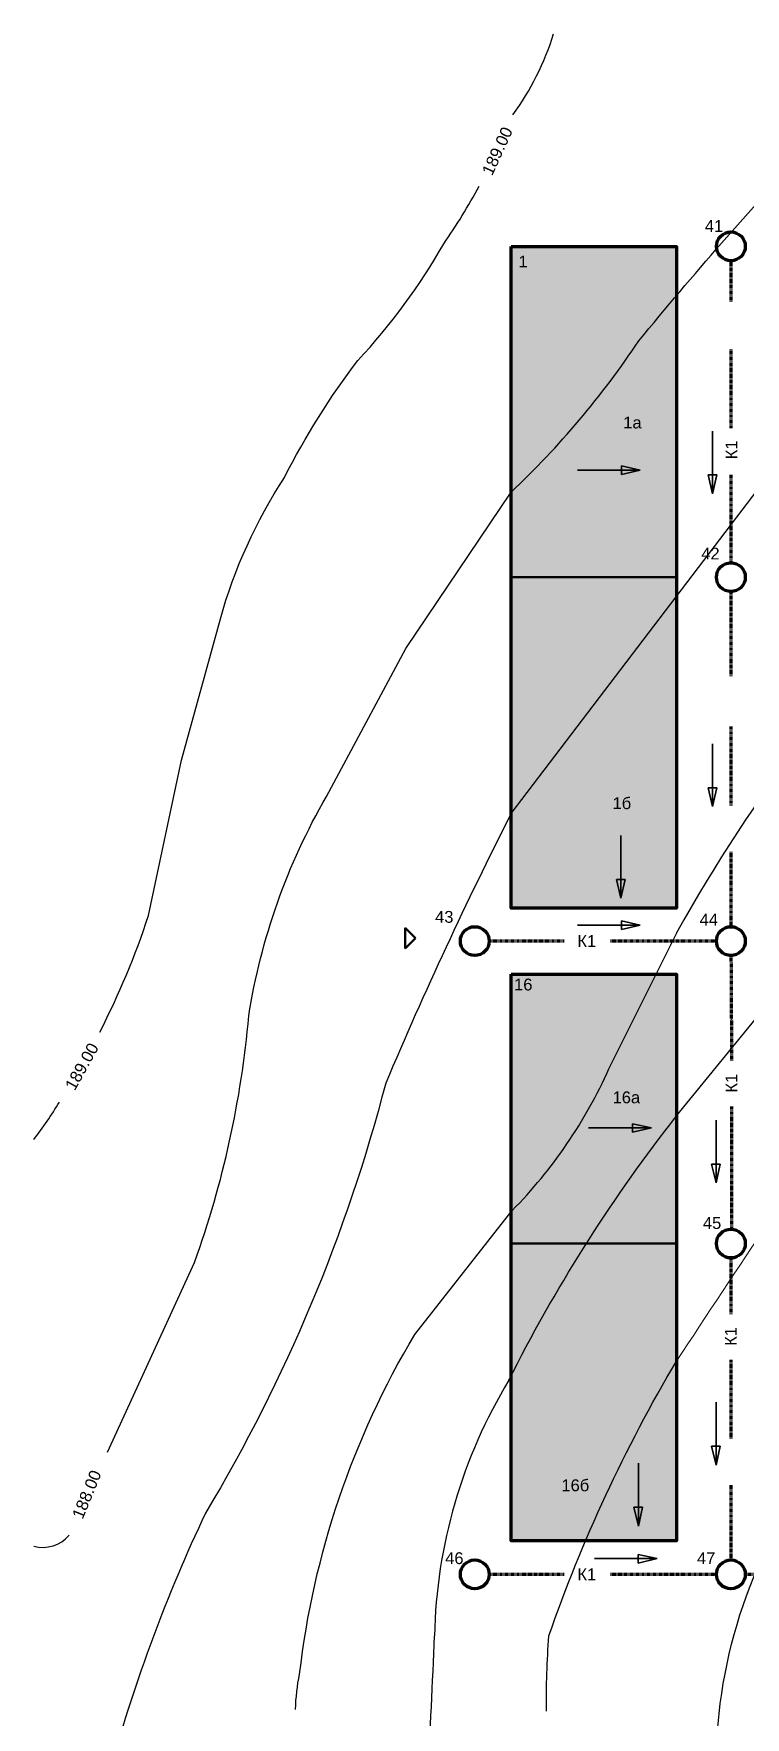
# Model space of a CAD drawing. Header units: inches. Extents: x 389 to 1188, y 268 to 818.
# Drawn here: x 388.8 to 539.4, y 456.3 to 812.5 of the extents above; entities that cross this region are included whole.
import ezdxf

# ---------------------------------------------------------------- set-up
doc = ezdxf.new("R2010")
doc.units = ezdxf.units.IN
doc.header["$MEASUREMENT"] = 0
doc.linetypes.add('штриховая2', pattern=[0.375, 0.25, -0.125])
for name, color, linetype, lineweight in [('горизонтали', 18, 'Continuous', 25), ('двухэтажная', 13, 'Continuous', 25), ('кварталы', 7, 'Continuous', 100), ('одноэтажная', 42, 'Continuous', 25), ('раздел кварталов', 7, 'Continuous', 50), ('Текст', 7, 'Continuous', 15)]:
    doc.layers.add(name, color=color, linetype=linetype, lineweight=lineweight)
doc.styles.get("Standard").update_dxf_attribs({"font": 'arial.ttf'})

msp = doc.modelspace()

# ---------------------------------------------------------------- hatches: boundary and pattern name
at = {"layer": 'двухэтажная', "ltscale": 0.25}
h = msp.add_hatch(color=42, dxfattribs=at)
h.dxf.hatch_style = 1
h.paths.add_polyline_path([(489.80242, 563.20915), (490.03443, 563.50464, 0.090248783), (510.49126, 593.50464), (520.52103, 613.50464), (489.80242, 613.50464)], flags=17)
h.paths.add_polyline_path([(524.80242, 583.50464), (524.80242, 613.50464), (520.52103, 613.50464), (510.49126, 593.50464, -0.090248783), (490.03443, 563.50464), (489.80242, 563.20915), (489.80242, 556.50464), (505.72899, 556.50464, -0.024549753)])
h.paths.add_polyline_path([(524.80242, 583.50464, 0.024549753), (505.72899, 556.50464), (524.80242, 556.50464)], flags=17)
h.paths.add_polyline_path([(505.72899, 556.50464), (489.80242, 556.50464), (489.80242, 528.50464, 0.006551643), (490.20724, 529.36437, -0.023217353)], flags=17)
h.paths.add_polyline_path([(490.20724, 529.36437, -0.006551643), (489.80242, 528.50464), (489.80242, 493.62469), (505.55489, 493.62469, -0.033568973), (524.80242, 531.62469), (524.80242, 556.50464), (505.72899, 556.50464, 0.023217353)])
h.paths.add_polyline_path([(505.55489, 493.62469), (524.80242, 493.62469), (524.80242, 531.62469, 0.033568973)], flags=17)
h.paths.add_polyline_path([(463.25013, 499.51123), (470.43635, 499.51123), (470.43635, 503.41471), (463.25013, 503.41471)], flags=9)
at = {"layer": 'одноэтажная', "lineweight": 35, "ltscale": 0.25}
h = msp.add_hatch(color=256, dxfattribs=at)
h.dxf.hatch_style = 1
h.paths.add_polyline_path([(512.39065, 677.1517), (489.80242, 647.50464), (489.80242, 627.50464), (524.80242, 627.50464)])
h.paths.add_polyline_path([(500.15739, 726.08476, -0.020124753), (489.80242, 715.50464), (489.80242, 647.50464), (512.39065, 677.1517)])
h.paths.add_polyline_path([(524.80242, 693.44214), (512.39065, 677.1517), (524.80242, 627.50464)])
h.paths.add_polyline_path([(524.80242, 757.09994, 0.003632175), (516.80242, 747.50464, -0.036911446), (500.15739, 726.08476), (512.39065, 677.1517), (524.80242, 693.44214)])
h.paths.add_polyline_path([(524.80242, 757.09994), (524.80242, 767.50464), (489.80242, 767.50464), (500.15739, 726.08476, 0.036911446), (516.80242, 747.50464, -0.003632175)])
h.paths.add_polyline_path([(489.80242, 767.50464), (489.80242, 715.50464, 0.020124753), (500.15739, 726.08476)])

# ---------------------------------------------------------------- linework, layer by layer
at = {"lineweight": 25, "ltscale": 0.25}
for p, q in [((489.80242, 767.50464), (524.80242, 767.50464)), ((489.80242, 627.50464), (489.80242, 767.50464)), ((524.80242, 767.50464), (524.80242, 627.50464)), ((524.80242, 627.50464), (489.80242, 627.50464)), ((489.80242, 613.50464), (524.80242, 613.50464)), ((489.80242, 493.50464), (489.80242, 613.50464)), ((524.80242, 493.50464), (489.80242, 493.50464))]:
    msp.add_line(p, q, dxfattribs=at)
at = {"lineweight": 35, "ltscale": 0.25}
for p, q in [((532.43183, 728.42648), (532.43183, 715.13634)), ((503.83663, 720.17709), (517.12677, 720.17709)), ((517.12677, 720.17709), (513.12583, 721.04896)), ((513.12583, 721.04896), (513.12583, 719.22707)), ((513.12583, 719.22707), (517.12677, 720.17709)), ((531.48181, 719.13728), (532.43183, 715.13634)), ((533.30369, 719.13728), (531.48181, 719.13728)), ((532.43183, 715.13634), (533.30369, 719.13728)), ((532.43183, 662.24987), (532.43183, 648.95973)), ((531.48181, 652.96067), (532.43183, 648.95973)), ((533.30369, 652.96067), (531.48181, 652.96067)), ((532.43183, 648.95973), (533.30369, 652.96067)), ((513.02843, 642.84647), (513.02843, 629.55632)), ((512.07841, 633.55726), (513.02843, 629.55632)), ((513.90029, 633.55726), (512.07841, 633.55726)), ((513.02843, 629.55632), (513.90029, 633.55726)), ((503.83663, 623.90417), (517.12677, 623.90417)), ((517.12677, 623.90417), (513.12583, 624.77603)), ((513.12583, 624.77603), (513.12583, 622.95415)), ((513.12583, 622.95415), (517.12677, 623.90417)), ((506.19857, 580.99696), (519.48872, 580.99696)), ((519.48872, 580.99696), (515.48778, 581.86883)), ((515.48778, 581.86883), (515.48778, 580.04694)), ((515.48778, 580.04694), (519.48872, 580.99696)), ((533.17966, 582.61851), (533.17966, 569.32837)), ((532.22964, 573.32931), (533.17966, 569.32837)), ((534.05152, 573.32931), (532.22964, 573.32931)), ((533.17966, 569.32837), (534.05152, 573.32931)), ((533.17966, 522.93454), (533.17966, 509.6444)), ((532.22964, 513.64534), (533.17966, 509.6444)), ((534.05152, 513.64534), (532.22964, 513.64534)), ((533.17966, 509.6444), (534.05152, 513.64534)), ((516.74879, 510.02536), (516.74879, 496.73522)), ((515.79877, 500.73616), (516.74879, 496.73522)), ((517.62065, 500.73616), (515.79877, 500.73616)), ((516.74879, 496.73522), (517.62065, 500.73616)), ((507.42348, 489.85549), (520.71362, 489.85549)), ((520.71362, 489.85549), (516.71268, 490.72735)), ((516.71268, 490.72735), (516.71268, 488.90547)), ((516.71268, 488.90547), (520.71362, 489.85549))]:
    msp.add_line(p, q, dxfattribs=at)
at = {"color": 32, "lineweight": 70, "ltscale": 0.25}
for centre in [(536.30242, 767.50464), (536.30242, 697.50464), (482.10939, 620.50464), (536.30242, 620.50464), (536.30242, 556.50464), (482.10939, 486.50464), (536.30242, 486.50464)]:
    msp.add_circle(centre, 3.04806, dxfattribs=at)
at = {"layer": 'горизонтали', "color": 32, "linetype": 'штриховая2', "lineweight": 80, "ltscale": 0.25}
for p, q in [((536.30242, 764.45658), (536.30242, 755.76374)), ((536.30242, 745.75751), (536.30242, 728.99378)), ((536.30242, 719.12527), (536.30242, 700.5527)), ((536.30242, 694.45658), (536.30242, 676.5043)), ((536.30242, 665.88378), (536.30242, 649.12005)), ((536.30242, 639.40778), (536.30242, 623.5527)), ((501.01253, 620.50464), (485.15745, 620.50464)), ((533.25435, 620.50464), (510.7248, 620.50464)), ((536.31317, 617.4566), (536.44256, 595.18971)), ((536.44256, 585.47744), (536.44256, 559.54948)), ((536.30242, 553.45658), (536.30242, 541.59605)), ((536.30242, 531.88378), (536.30242, 515.12005)), ((536.30242, 505.40778), (536.30242, 489.5527)), ((501.01253, 486.50464), (485.15745, 486.50464)), ((533.25435, 486.50464), (510.7248, 486.50464)), ((562.34769, 486.50464), (539.35048, 486.50464))]:
    msp.add_line(p, q, dxfattribs=at)
at = {"layer": 'горизонтали', "ltscale": 0.25}
msp.add_line((524.80242, 583.50464), (584.80242, 657.20271), dxfattribs=at)
at = {"layer": 'горизонтали', "lineweight": 25, "ltscale": 0.25}
for points in [[(490.19448, 795.30779, 0.080889608), (498.80242, 812.50464)], [(422.82891, 552.50545, 0.064708791), (434.29853, 604.67275, -0.092207135), (450.73003, 651.08019), (467.54039, 682.39485), (489.80242, 715.50464, 0.057078599), (516.80242, 747.50464), (516.80242, 747.50464, -0.015758218), (552.50126, 788.27052, -0.057000281), (560.85041, 797.09651, -0.067932294)], [(402.79235, 601.24834, 0.038954229), (413.08532, 625.88595), (420.05242, 658.8087), (428.29103, 688.70657, -0.075645794), (441.83632, 718.60443, -0.045829039), (457.37875, 743.32948, 0.057328701), (475.57465, 768.05453, 0.025261293), (483.06451, 780.23575)], [(388.80242, 578.50545, 0.028046245), (394.24631, 586.44055, 0.028046245)]]:
    msp.add_lwpolyline(points, format="xyb", dxfattribs=at)
at = {"layer": 'горизонтали', "ltscale": 0.25}
for points in [[(489.80242, 647.50464), (553.80242, 731.50464)], [(469.4289, 537.26148), (490.03443, 563.50464)], [(404.41741, 512.36402), (422.82891, 552.50545)]]:
    msp.add_lwpolyline(points, dxfattribs=at)
for points in [[(584.80242, 701.26863, 0.069758107), (524.80242, 622.26863)], [(533.7928, 433.41878, -0.160563297), (547.80242, 499.50464, 0.041493168), (562.80242, 529.50464, -0.074925809), (569.55086, 543.50464), (576.80242, 553.50464, -0.001203883), (584.80242, 565.50464, -0.07936905), (601.80242, 593.50464), (623.80242, 615.50464, -0.089611081), (681.80242, 657.50464)], [(489.80242, 647.50464, 0.016939686), (463.27125, 590.44624, -0.071426897), (425.15758, 499.49071, 0.042809081), (405.13008, 445.69604, 0.007936416), (403.48395, 424.51284, 0.019488513)], [(490.03443, 563.50464, 0.090248783), (510.49126, 593.50464), (525.03443, 622.50464)], [(489.34929, 527.60607, 0.013490594), (490.20724, 529.36437, -0.047794348), (524.80242, 583.50464)], [(444.22089, 457.94696, -0.048556476), (445.06655, 465.41087, -0.106330842), (469.4289, 537.26148)], [(497.28594, 457.59224, -0.022855688), (497.80242, 473.50464, -0.050575829), (524.80242, 531.62469)], [(489.34929, 527.60607, 0.131877323), (473.58588, 473.50464)], [(388.80242, 492.50545, 0.29767609), (396.2898, 494.82142), (396.2898, 494.82142)], [(472.04123, 443.53609, 0.008141125), (473.58588, 473.50464)]]:
    msp.add_lwpolyline(points, format="xyb", dxfattribs=at)
at = {"layer": 'горизонтали', "lineweight": 15, "ltscale": 0.25}
msp.add_lwpolyline([(524.80242, 531.62469, -0.002639301), (544.28776, 561.01929), (553.36921, 573.50464), (568.25424, 593.50464)], format="xyb", dxfattribs=at)
at = {"layer": 'кварталы', "lineweight": 100, "ltscale": 0.25}
for points in [[(489.80242, 767.50464), (524.80242, 767.50464), (524.80242, 627.50464), (489.80242, 627.50464)], [(489.80242, 613.50464), (524.80242, 613.50464), (524.80242, 493.62469), (489.80242, 493.62469)]]:
    msp.add_lwpolyline(points, close=True, dxfattribs=at)
at = {"layer": 'раздел кварталов', "ltscale": 0.25}
for p, q in [((489.80242, 697.50464), (524.80242, 697.50464)), ((467.40203, 623.30346), (469.60278, 621.1051)), ((467.40203, 618.90435), (467.40203, 623.30346)), ((469.60278, 621.1051), (467.40203, 618.90435)), ((489.80242, 556.50464), (524.80242, 556.50464))]:
    msp.add_line(p, q, dxfattribs=at)
at = {"layer": 'раздел кварталов', "lineweight": 25, "ltscale": 0.25}
msp.add_line((524.80242, 613.50464), (524.80242, 493.50464), dxfattribs=at)

# ---------------------------------------------------------------- texts
at = {"layer": 'горизонтали', "lineweight": 15, "ltscale": 0.25}
for s, rotation, p in [('189.00', 65.4162405, (485.7875, 782.30811)), ('189.00', 60.9295486, (397.47812, 588.69736)), ('188.00', 67.6325425, (399.14774, 498.00932))]:
    msp.add_text(s, height=2.5, rotation=rotation, dxfattribs=at).set_placement(p)
at = {"layer": 'горизонтали', "color": 0, "lineweight": 15, "ltscale": 0.25}
for s, p in [('1', (491.37666, 763.04158)), ('1б', (511.26543, 648.43351)), ('16', (490.43227, 610.06431))]:
    msp.add_text(s, height=2.5, dxfattribs=at).set_placement(p)
at = {"layer": 'Текст', "lineweight": 25, "ltscale": 0.25}
for s, p in [('41', (530.776, 770.55084)), ('42', (530.03516, 701.24639)), ('44', (529.67996, 623.79561)), ('45', (530.3797, 559.59563))]:
    msp.add_text(s, height=2.5, dxfattribs=at).set_placement(p)
at = {"layer": 'Текст', "lineweight": 15, "ltscale": 0.25}
for s, p in [('1а', (513.52293, 728.97847)), ('16б', (500.44566, 504.10529))]:
    msp.add_text(s, height=2.5, dxfattribs=at).set_placement(p)
at = {"layer": 'Текст', "lineweight": 0, "ltscale": 0.25}
for p in [(537.6598, 722.45773), (537.6598, 588.45773), (537.51966, 534.86408)]:
    msp.add_text('К1', height=2.5, rotation=90, dxfattribs=at).set_placement(p)
at = {"layer": 'Текст', "ltscale": 0.25}
for s, p in [('43', (473.72199, 624.37832)), ('46', (475.85475, 488.68423)), ('47', (529.13475, 488.68423))]:
    msp.add_text(s, height=2.5, dxfattribs=at).set_placement(p)
at = {"layer": 'Текст', "lineweight": 0, "ltscale": 0.25}
for p in [(503.81887, 619.27256), (503.81887, 485.27256)]:
    msp.add_text('К1', height=2.5, dxfattribs=at).set_placement(p)
at = {"layer": 'Текст', "color": 0, "lineweight": 15, "ltscale": 0.25}
msp.add_text('16а', height=2.5, dxfattribs=at).set_placement((511.27076, 586.18549))

doc.saveas('drawing.dxf')
